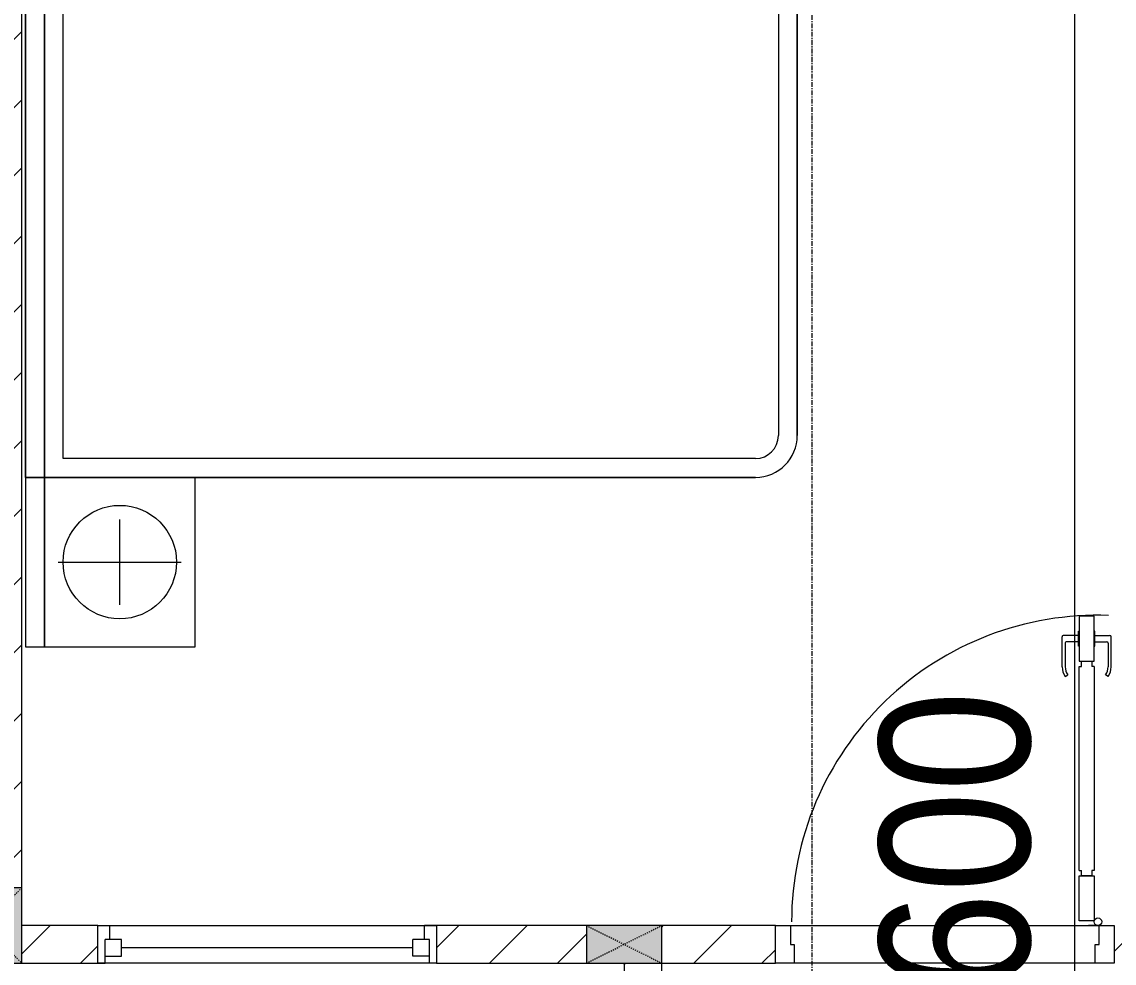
# Model space of a CAD drawing. Header units: millimetres. Extents: x 1591 to 239243, y -15958 to 82755.
# Drawn here: x 154851 to 157753, y 28837 to 31337 of the extents above; entities that cross this region are included whole.
import ezdxf

# ---------------------------------------------------------------- set-up
doc = ezdxf.new("R2010")
doc.units = ezdxf.units.MM
doc.linetypes.add('Dash_2_', pattern=[6, 3, -3])
doc.linetypes.add('Grid Line', pattern=[22.225, 12.7, -3.175, 3.175, -3.175])
for name, color, linetype, lineweight in [('0-1', 250, 'Continuous', 5), ('A-ANNO-DIMS', 211, 'Continuous', 9), ('A-ANNO-DIMS-160', 211, 'Continuous', 9), ('A-DETL-GENF-1', 9, 'Continuous', 9), ('A-DOOR-1', 254, 'Continuous', 9), ('A-DOOR-2', 9, 'Continuous', 9), ('A-FLOR-2', 9, 'Continuous', 9), ('A-GLAZ-1', 254, 'Continuous', 9), ('A-GLAZ-2', 9, 'Continuous', 9), ('A-WALL-1', 253, 'Continuous', 18), ('A-WALL-2', 9, 'Continuous', 9), ('A-WALL-3', 113, 'Continuous', 18), ('A-WALL-PATT-1', 10, 'Continuous', 9), ('A-WALL-PATT-2', 111, 'Continuous', 9), ('I-FURN-1', 254, 'Continuous', 9), ('S-COLS', 52, 'Continuous', 9), ('S-COLS-4', 254, 'Continuous', 9), ('S-COLS-5', 253, 'Continuous', 18), ('S-COLS-6', 52, 'Continuous', 18), ('S-COLS-HDLN', 52, 'Dash_2_', 9), ('S-COLS-HDLN-1', 9, 'Dash_2_', 9), ('S-GRID-1', 1, 'Grid Line', 9)]:
    doc.layers.add(name, color=color, linetype=linetype, lineweight=lineweight)
doc.styles.add('UTM Avo', font='UTM Avo.ttf', dxfattribs={"width": 0.9, "height": 400})
doc.dimstyles.new('1_Dim_chi_tiet_2_5', dxfattribs={"dimscale": 304.8, "dimtxt": 399.720379, "dimasz": 0.629921, "dimexe": 0.524934, "dimexo": 0.0625, "dimgap": 0.052493, "dimtad": 1, "dimdec": 0, "dimrnd": 5, "dimzin": 0, "dimdsep": 46, "dimtxsty": 'UTM Avo', "dimblk1": 'OBLIQUE', "dimblk2": 'OBLIQUE', "dimsah": 1, "dimcen": 0.09, "dimdle": 0.524934, "dimazin": 0, "dimtfac": 1, "dimtdec": 4, "dimtix": 1, "dimtmove": 0, "dimatfit": 3, "dimfxl": 1.049869, "dimfxlon": 1, "dimtvp": 1, "dimtolj": 1, "dimtzin": 0, "dimarcsym": 2})
pattern_1 = [(45, (0, 0), (-90.50967, 90.50967), [])]

# ---------------------------------------------------------------- blocks, each defined once
blk = doc.blocks.new('DOOR_CW_01 CANH MO-PANEL KINH - DIW_01-900x2200-CỬA GỖ VÂN LAMINATE-553375-TKCS_MB TẦNG 5')
at = {"layer": 'A-DETL-GENF-1'}
for p, q in [((-397, -182), (-397, -62)), ((-397, -62), (-357, -62)), ((-357, -62), (-357, -182)), ((-357, -182), (-397, -182)), ((-397, -196), (-391, -196)), ((-397, -738), (-397, -196)), ((-391, -196), (-391, -182)), ((-391, -182), (-363, -182)), ((-363, -182), (-363, -196)), ((-357, -196), (-363, -196)), ((-357, -196), (-357, -738)), ((-433.9, -711.2), (-427.3, -715.8)), ((-320.1, -711.2), (-326.7, -715.8)), ((-442, -737), (-442, -816.5)), ((-434, -799.5), (-434, -737)), ((-397, -738), (-391, -738)), ((-357, -752), (-397, -752)), ((-397, -752), (-397, -872)), ((-391, -752), (-391, -738)), ((-363, -752), (-391, -752)), ((-357, -738), (-363, -738)), ((-363, -738), (-363, -752)), ((-357, -872), (-357, -752)), ((-320, -799.5), (-320, -737)), ((-312, -737), (-312, -816.5)), ((-399, -803.5), (-430, -803.5)), ((-399, -792.2), (-399, -831.8)), ((-397, -792.2), (-399, -792.2)), ((-397, -792.2), (-397, -831.8)), ((-357, -792.2), (-357, -831.8)), ((-357, -792.2), (-355, -792.2)), ((-355, -792.2), (-355, -831.8)), ((-355, -803.5), (-324, -803.5)), ((-399, -820.5), (-438, -820.5)), ((-399, -831.8), (-397, -831.8)), ((-355, -831.8), (-357, -831.8)), ((-355, -820.5), (-316, -820.5)), ((-397, -872), (-357, -872))]:
    blk.add_line(p, q, dxfattribs=at)
blk.add_circle((-407, -60), 10, dxfattribs=at)
for centre, radius, start, end in [((-407, -60), 814, 268, 0), ((-397, -737), 45, 145, 180), ((-397, -737), 37, 145, 180), ((-357, -737), 37, 0, 35), ((-357, -737), 45, 360, 35), ((-430, -799.5), 4, 180, 270), ((-324, -799.5), 4, 270, 0), ((-438, -816.5), 4, 180, 270), ((-316, -816.5), 4, 270, 0)]:
    blk.add_arc(centre, radius, start, end, dxfattribs=at)
at = {"layer": 'A-DOOR-2'}
for p, q in [((-450, -50), (-450, 50)), ((-450, 50), (-400, 50)), ((-400, 50), (-400, 0)), ((400, 0), (400, 50)), ((400, 50), (450, 50)), ((450, 50), (450, -50)), ((-410, 0), (-410, -50)), ((-400, 0), (-410, 0)), ((410, 0), (400, 0)), ((410, -50), (410, 0)), ((-410, -50), (-450, -50)), ((-407, -50), (-382, -50)), ((450, -50), (410, -50))]:
    blk.add_line(p, q, dxfattribs=at)
blk = doc.blocks.new('M_Fixed - 900 x 1400-901190-TKCS_MB TẦNG 5')
at = {"layer": 'A-GLAZ-2'}
for p, q in [((-450, 63), (-431, 63)), ((-431, 63), (-431, 0)), ((431, 63), (431, 0)), ((448.9, 63), (431, 63)), ((-431, 44), (-387, 44)), ((-387, 44), (-387, 0)), ((387, 44), (387, 0)), ((431, 44), (387, 44)), ((-387, 22), (387, 22)), ((-431, 0), (-387, 0)), ((-418, 0), (-418, -37)), ((387, 0), (431, 0)), ((418, 0), (418, -37)), ((-450, -37), (-418, -37)), ((450, -37), (418, -37))]:
    blk.add_line(p, q, dxfattribs=at)
blk = doc.blocks.new('GIUONG NGU-2TAB-1600x2000 - GIUONG NGU-2TAB-1600x2000-885815-TKCS_MB TẦNG 5')
at = {"layer": 'I-FURN-1'}
for p, q in [((458.5, 0), (8.5, 0)), ((8.5, 0), (8.5, -50)), ((458.5, -50), (458.5, 0)), ((2108.2, 0), (458.5, 0)), ((458.5, 0), (458.5, -50)), ((458.5, 0), (2108.2, 0)), ((458.5, -50), (8.5, -50)), ((8.5, -50), (8.5, -450.3)), ((8.5, -50), (458.5, -50)), ((458.5, -50), (8.5, -50)), ((8.5, -50), (8.5, -450.3)), ((458.5, -450.3), (458.5, -50)), ((2108.2, -50), (458.5, -50)), ((458.5, -50), (458.5, -1938.9)), ((458.5, -50), (2108.2, -50)), ((458.5, -1938.9), (458.5, -50)), ((458.5, -450.3), (458.5, -50)), ((458.5, -50), (2108.2, -50)), ((233.5, -86.8), (233.5, -413.5)), ((508.5, -100), (2058.2, -100)), ((508.5, -1938.9), (508.5, -100)), ((120.2, -250.2), (346.8, -250.2)), ((8.5, -450.3), (458.5, -450.3)), ((8.5, -450.3), (458.5, -450.3)), ((1997.1, -2000), (569.6, -2000)), ((569.6, -2050), (1997.1, -2050)), ((1997.1, -2050), (569.6, -2050))]:
    blk.add_line(p, q, dxfattribs=at)
blk.add_circle((233.5, -250.2), 150.7, dxfattribs=at)
for radius in [111.1, 111.1, 61.1]:
    blk.add_arc((569.6, -1938.9), radius, 180, 270, dxfattribs=at)
blk = doc.blocks.new('G1_SOF - BO TRU - 100x200-745959-TKCS_MB TẦNG 5')
at = {"layer": 'S-COLS'}
blk.add_hatch(color=256, dxfattribs=at).paths.add_polyline_path([(-50, 100), (-50, -100), (50, -100), (50, 100)])
at = {"layer": 'S-COLS-5'}
for p, q in [((50, 100), (-50, 100)), ((-50, 100), (-50, -100)), ((50, -100), (50, 100)), ((-50, -100), (50, -100))]:
    blk.add_line(p, q, dxfattribs=at)
at = {"layer": 'S-COLS-HDLN-1'}
for p, q in [((50, 100), (-50, -100)), ((-50, 100), (50, -100))]:
    blk.add_line(p, q, dxfattribs=at)
blk = doc.blocks.new('NCV_TKTC_TANG 5_rvt-1-TKCS_MB TẦNG 5')
at = {"layer": 'A-WALL-PATT-1'}
h = blk.add_hatch(dxfattribs=at)
h.set_pattern_fill('FP_1', color=256, style=0, pattern_type=2)
h.set_pattern_definition(pattern_1)
h.paths.add_polyline_path([(54352.6, 28836.9), (54352.6, 28936.9), (53954.6, 28936.9), (53954.6, 28836.9), (54052.6, 28836.9)])
h.paths.add_polyline_path([(52852.6, 28836.9), (53054.6, 28836.9), (53054.6, 28936.9), (52852.6, 28936.9)])
h.paths.add_polyline_path([(54854.6, 28836.9), (54854.6, 28936.9), (54552.6, 28936.9), (54552.6, 28836.9)])
h.paths.add_polyline_path([(57652.6, 28836.9), (57652.6, 28936.9), (56854.2, 28936.9), (56854.2, 28836.9)])
h.paths.add_polyline_path([(56054.2, 28836.9), (56054.2, 28936.9), (55754.6, 28936.9), (55754.6, 28836.9), (55852.6, 28836.9)])
h = blk.add_hatch(dxfattribs=at)
h.set_pattern_fill('FP_1', color=256, style=0, pattern_type=2)
h.set_pattern_definition(pattern_1)
h.paths.add_polyline_path([(54503.4, 27836.9), (54552.6, 27836.9), (54552.6, 27886.9), (54452.6, 27886.9), (54452.6, 27836.9)])
h.paths.add_polyline_path([(54503.4, 28786.9), (54552.6, 28786.9), (54552.6, 28836.9), (54452.6, 28836.9), (54452.6, 28786.9), (54502.6, 28786.9)])
at = {"layer": 'A-FLOR-2'}
blk.add_line((54894.6, 28936.9), (55714.6, 28936.9), dxfattribs=at)
at = {"layer": 'A-WALL-1'}
for p, q in [((53054.6, 28936.9), (52852.6, 28936.9)), ((53054.6, 28836.9), (53054.6, 28936.9)), ((54352.6, 28936.9), (53954.6, 28936.9)), ((53954.6, 28936.9), (53954.6, 28836.9)), ((54854.6, 28936.9), (54552.6, 28936.9)), ((52852.6, 28836.9), (53054.6, 28836.9)), ((53954.6, 28836.9), (54352.6, 28836.9)), ((54452.6, 28836.9), (54452.6, 28786.9)), ((54552.6, 28836.9), (54854.6, 28836.9)), ((54552.6, 28786.9), (54552.6, 28836.9))]:
    blk.add_line(p, q, dxfattribs=at)
at = {"layer": 'A-WALL-2'}
for p, q in [((53054.6, 28936.9), (53954.6, 28936.9)), ((54894.6, 28936.9), (55714.6, 28936.9)), ((53954.6, 28836.9), (53054.6, 28836.9)), ((55704.6, 28836.9), (54904.6, 28836.9))]:
    blk.add_line(p, q, dxfattribs=at)
at = {"layer": 'A-DOOR-1', "rotation": 180}
blk.add_blockref('DOOR_CW_01 CANH MO-PANEL KINH - DIW_01-900x2200-CỬA GỖ VÂN LAMINATE-553375-TKCS_MB TẦNG 5', (55304.6, 28886.9), dxfattribs=at)
at = {"layer": 'A-GLAZ-1', "rotation": 180}
blk.add_blockref('M_Fixed - 900 x 1400-901190-TKCS_MB TẦNG 5', (53504.6, 28899.9), dxfattribs=at)
at = {"layer": 'I-FURN-1', "rotation": 90.00000000000065}
blk.add_blockref('GIUONG NGU-2TAB-1600x2000 - GIUONG NGU-2TAB-1600x2000-885815-TKCS_MB TẦNG 5', (52862.6, 29668.6), dxfattribs=at)
at = {"layer": 'S-COLS-4', "rotation": 89.99999999999945}
blk.add_blockref('G1_SOF - BO TRU - 100x200-745959-TKCS_MB TẦNG 5', (54452.6, 28886.9), dxfattribs=at)
blk = doc.blocks.new('G1_SOF - BO TRU - 200x200-3055083-TKCS_MB TẦNG 5')
at = {"layer": 'S-COLS'}
blk.add_hatch(color=256, dxfattribs=at).paths.add_polyline_path([(100, -100), (100, 100), (-100, 100), (-100, -100), (8.4, -100)])
at = {"layer": 'S-COLS-6'}
for p, q in [((100, 100), (-100, 100)), ((-100, 100), (-100, -100)), ((100, -100), (100, 100)), ((-100, -100), (100, -100))]:
    blk.add_line(p, q, dxfattribs=at)
at = {"layer": 'S-COLS-HDLN'}
for p, q in [((100, 100), (-100, -100)), ((-100, 100), (100, -100))]:
    blk.add_line(p, q, dxfattribs=at)
blk = doc.blocks.new('DIMBLOCK60-TKCS_MB TẦNG 5')
at = {"layer": 'A-ANNO-DIMS-160'}
for p, q in [((157648.7, 24576.9), (157648.7, 33496.9)), ((157328.7, 33336.9), (157808.7, 33336.9)), ((157648.7, 33336.9), (157328.7, 33336.9)), ((157328.7, 24736.9), (157808.7, 24736.9)), ((157648.7, 24736.9), (157328.7, 24736.9))]:
    blk.add_line(p, q, dxfattribs=at)
at = {"layer": 'A-ANNO-DIMS-160', "lineweight": 25}
for p, q in [((157648.7, 33336.9), (157552.7, 33432.9)), ((157648.7, 33336.9), (157744.7, 33240.9)), ((157648.7, 24736.9), (157552.7, 24832.9)), ((157648.7, 24736.9), (157744.7, 24640.9))]:
    blk.add_line(p, q, dxfattribs=at)
at = {"layer": 'A-ANNO-DIMS-160', "color": 0, "insert": (157129.1, 28489.2), "char_height": 400, "width": 1314.636, "attachment_point": 1, "rotation": 90, "line_spacing_factor": 1.110334, "style": 'UTM Avo'}
blk.add_mtext('8600', dxfattribs=at)
blk = doc.blocks.new('_Oblique')
at = {"color": 0, "linetype": 'ByBlock', "lineweight": -2}
blk.add_line((-0.5, -0.5), (0.5, 0.5), dxfattribs=at)

msp = doc.modelspace()

# ---------------------------------------------------------------- hatches: boundary and pattern name
at = {"layer": 'A-WALL-PATT-2'}
h = msp.add_hatch(dxfattribs=at)
h.set_pattern_fill('FP_1', color=256, style=0, pattern_type=2)
h.set_pattern_definition([(45, (101998.83, 0), (-90.50967, 90.50967), [])])
h.paths.add_polyline_path([(154651.4, 25336.9), (154851.4, 25336.9), (154851.4, 28836.9), (154651.4, 28836.9), (154651.4, 25734)])
h.paths.add_polyline_path([(154851.4, 29036.9), (154851.4, 32536.9), (154651.4, 32536.9), (154651.4, 29036.9), (154715.2, 29036.9)])

# ---------------------------------------------------------------- linework, layer by layer
at = {"layer": 'A-WALL-3'}
msp.add_line((154851.4, 29036.9), (154851.4, 32536.9), dxfattribs=at)
at = {"layer": 'S-GRID-1'}
msp.add_line((156951.4, 19118.3), (156951.4, 76659.6), dxfattribs=at)

# ---------------------------------------------------------------- block references
at = {"layer": '0-1'}
msp.add_blockref('NCV_TKTC_TANG 5_rvt-1-TKCS_MB TẦNG 5', (101998.8, 0), dxfattribs=at)
at = {"layer": 'S-COLS'}
msp.add_blockref('G1_SOF - BO TRU - 200x200-3055083-TKCS_MB TẦNG 5', (154751.4, 28936.9), dxfattribs=at)

# ---------------------------------------------------------------- dimensions: what is measured, and where the dimension line sits
at = {"layer": 'A-ANNO-DIMS'}
dim = msp.add_linear_dim(base=(157648.7, 33336.9), p1=(157328.7, 24736.9), p2=(157328.7, 33336.9), angle=90, dimstyle='1_Dim_chi_tiet_2_5', override={"dimpost": '<>', "dimfxl": 8600}, dxfattribs=at)
dim.commit()
dim.dimension.update_dxf_attribs({"geometry": 'DIMBLOCK60-TKCS_MB TẦNG 5', "text_midpoint": (157425.7, 29036.9)})

doc.saveas('drawing.dxf')
